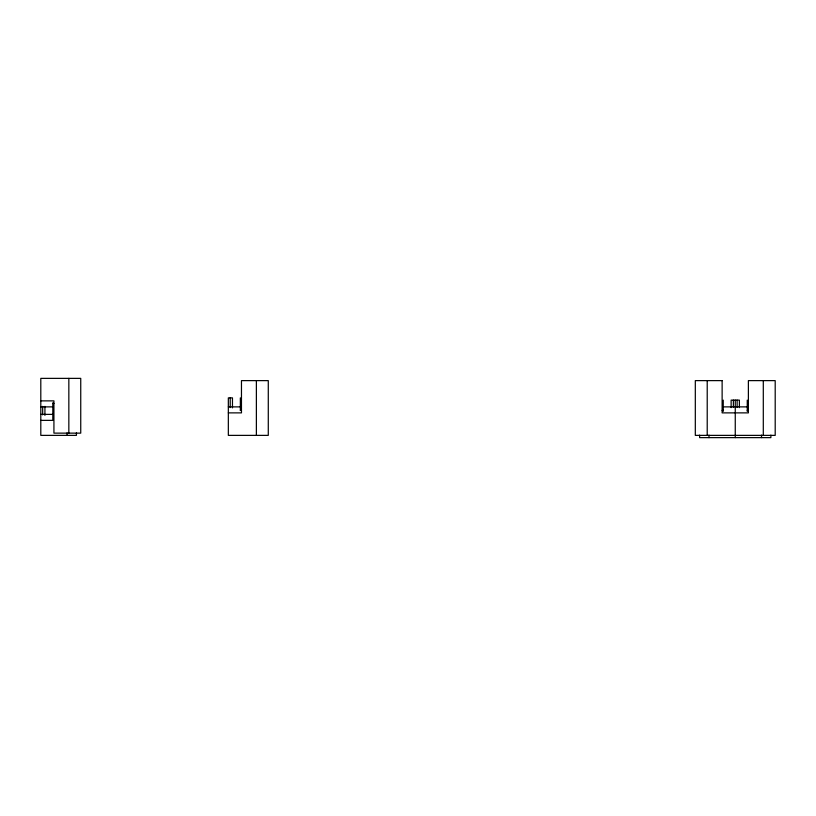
<?xml version="1.0" encoding="UTF-8"?>
<svg xmlns="http://www.w3.org/2000/svg" width="816" height="816" viewBox="0 0 816 816"><rect width="100%" height="100%" fill="white"/><g stroke="black" fill="none" stroke-linecap="round" stroke-linejoin="round"><path stroke-width="1.22" d="M40.8 400.87L53.927 400.87L53.927 433.133L80.743 433.133L80.743 378.369L40.8 378.369L40.8 435.377L76.429 435.377L76.429 432.878M52.805 403.42L53.927 403.42M40.8 406.878L52.805 406.878M228.337 406.878L240.343 406.878M723.251 406.878L747.252 406.878M240.343 410.326L241.465 410.326M722.129 410.326L723.251 410.326M747.252 410.326L748.384 410.326M228.337 412.876L241.465 412.876L241.465 380.623L268.28 380.623L268.28 435.377L228.337 435.377L228.337 397.871L232.468 397.871L232.468 407.878M40.8 414.375L52.805 414.375M40.8 420.373L52.805 420.373L52.805 402.869M770.885 435.132L770.885 437.631L699.618 437.631L699.618 435.132M763.297 380.623L763.297 435.377M761.512 435.132L761.512 437.631M747.252 400.126L747.252 411.376M739.378 407.623L739.378 400.126L731.126 400.126L731.126 407.623M737.134 400.126L737.134 407.408M735.257 400.126L735.257 437.631M733.38 400.126L733.38 407.408M723.251 400.126L723.251 411.376M709.002 435.132L709.002 437.631M707.217 380.623L707.217 435.377M256.377 380.623L256.377 435.377M240.343 397.871L240.343 410.377M230.214 397.871L230.214 407.592M68.84 378.369L68.84 433.133M67.055 432.878L67.055 435.377M44.921 406.378L44.921 415.375M42.677 406.378L42.677 414.875M722.129 380.623L695.314 380.623L695.314 435.377L775.2 435.377L775.2 380.623L748.384 380.623L748.384 412.876L722.129 412.876L722.129 380.623"/></g></svg>
